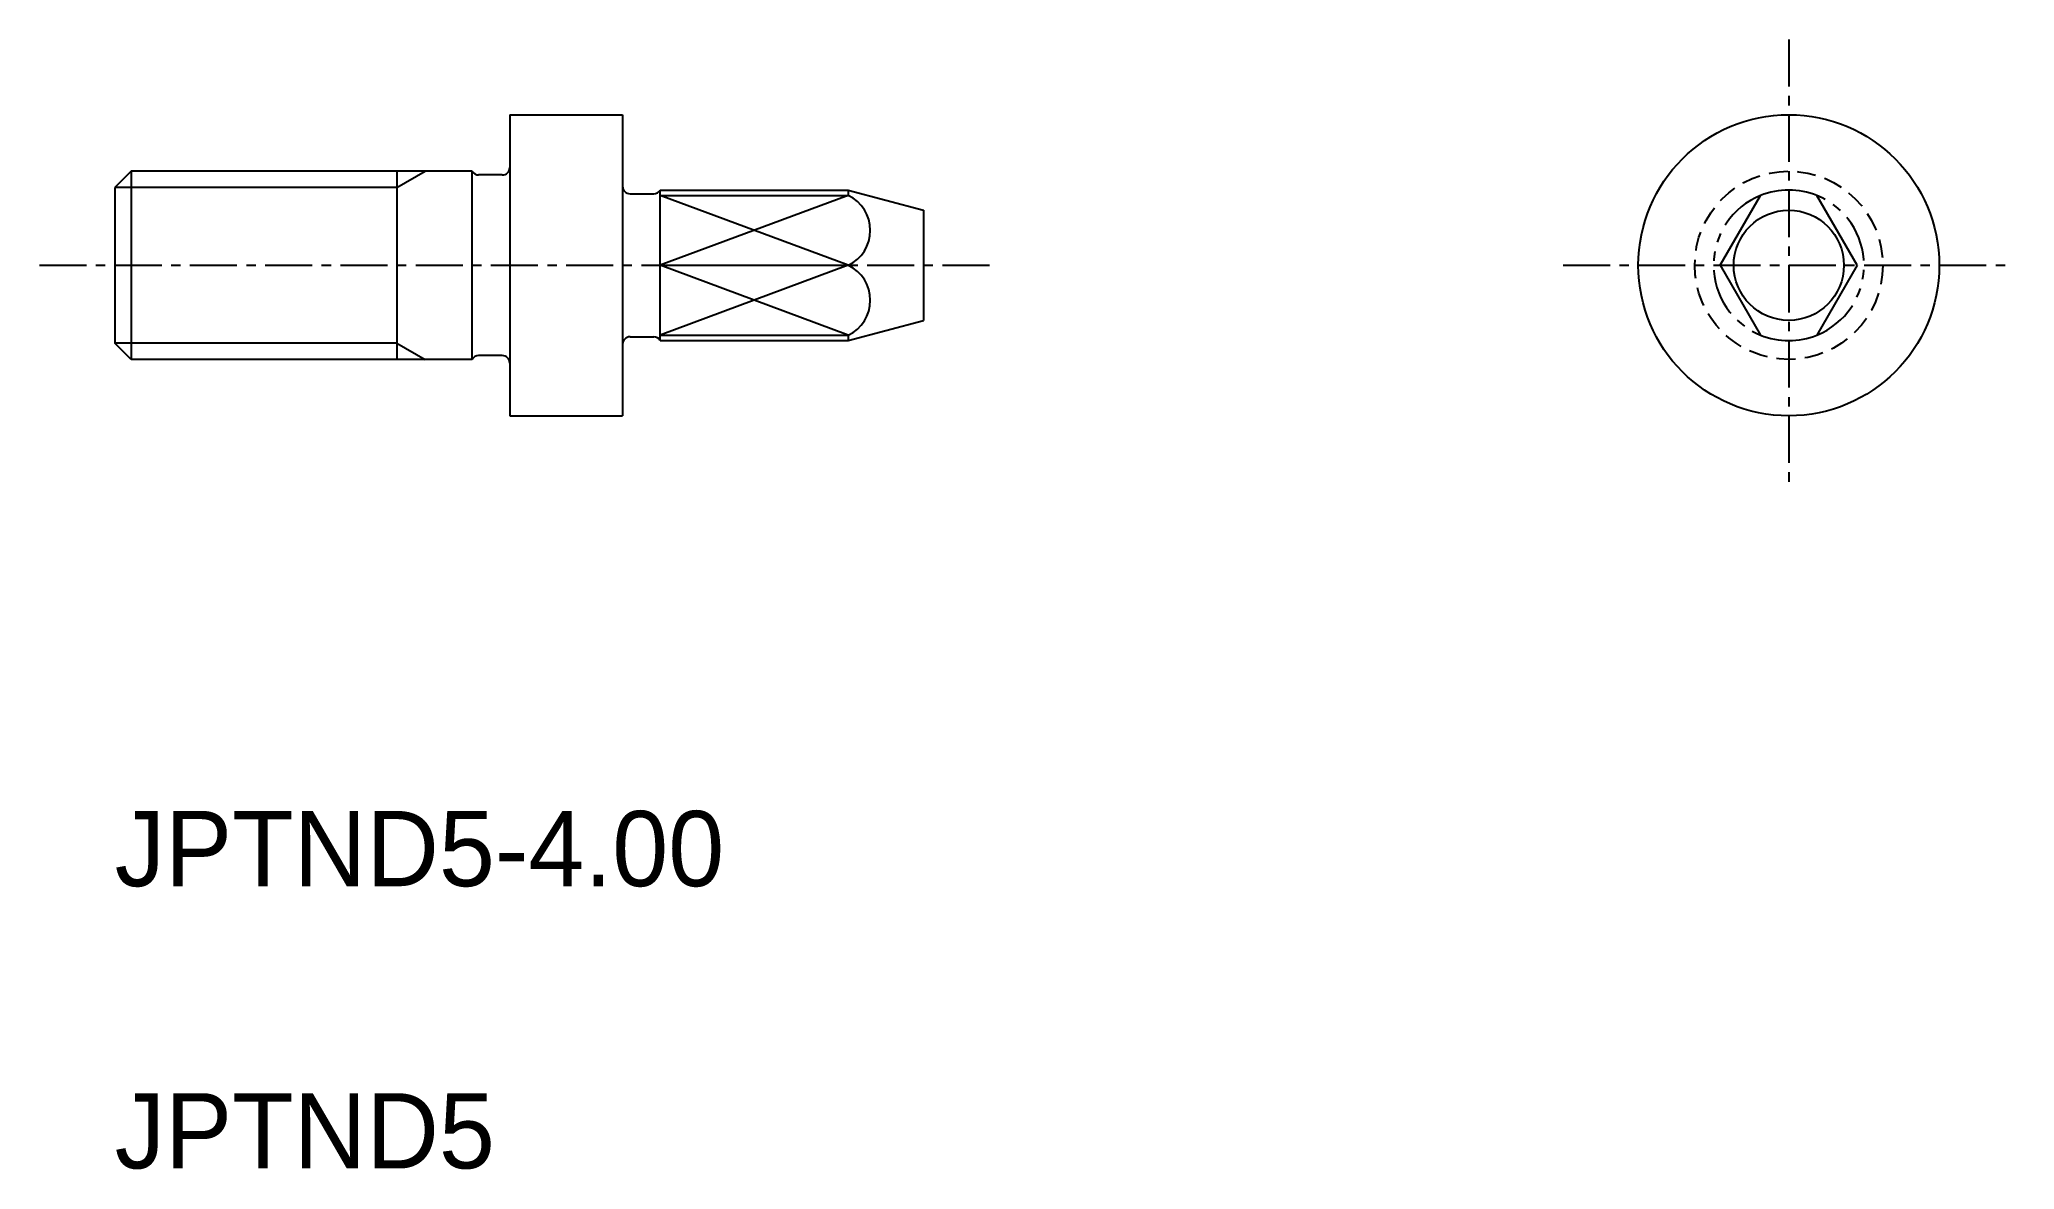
# Model space of a CAD drawing. Extents: x -1436.7 to -1384.2, y -642.1 to -612.1.
import ezdxf

# ---------------------------------------------------------------- set-up
doc = ezdxf.new("R2010")
doc.units = 0
for name, pattern in [('CENTER', [2, 1.25, -0.25, 0.25, -0.25]), ('DASHED', [0.75, 0.5, -0.25]), ('PHANTOM', [2.5, 1.25, -0.25, 0.25, -0.25, 0.25, -0.25])]:
    doc.linetypes.add(name, pattern=pattern)
doc.layers.get('0').update_dxf_attribs({"linetype": 'CONTINUOUS'})
doc.layers.add('CENTER', color=1, linetype='CENTER')

msp = doc.modelspace()

# ---------------------------------------------------------------- linework, layer by layer
at = {"color": 7, "linetype": 'CONTINUOUS'}
for p, q in [((-1424.162, -614.09), (-1421.162, -614.09)), ((-1424.162, -614.09), (-1424.162, -622.09)), ((-1421.162, -614.09), (-1421.162, -622.09)), ((-1434.227, -615.59), (-1434.662, -616.024)), ((-1425.162, -615.59), (-1434.227, -615.59)), ((-1434.227, -615.59), (-1434.227, -620.59)), ((-1424.362, -615.69), (-1424.988, -615.69)), ((-1434.662, -616.023), (-1434.662, -620.157)), ((-1420.962, -616.19), (-1420.335, -616.19)), ((-1420.162, -620.09), (-1420.162, -616.09)), ((-1420.162, -616.09), (-1415.162, -616.09)), ((-1420.162, -616.236), (-1415.162, -616.236)), ((-1415.162, -616.09), (-1413.162, -616.626)), ((-1415.162, -616.09), (-1415.162, -616.236)), ((-1391.982, -618.09), (-1390.912, -616.236)), ((-1388.341, -618.09), (-1389.412, -616.236)), ((-1413.162, -616.626), (-1413.162, -619.554)), ((-1420.162, -618.09), (-1415.162, -618.09)), ((-1391.982, -618.09), (-1390.912, -619.944)), ((-1388.341, -618.09), (-1389.412, -619.944)), ((-1420.962, -619.99), (-1420.335, -619.99)), ((-1420.162, -619.944), (-1415.162, -619.944)), ((-1415.162, -620.09), (-1413.162, -619.554)), ((-1415.162, -619.944), (-1415.162, -620.09)), ((-1434.229, -620.59), (-1434.662, -620.157)), ((-1424.362, -620.49), (-1424.988, -620.49)), ((-1420.162, -620.09), (-1415.162, -620.09)), ((-1425.162, -620.59), (-1434.229, -620.59)), ((-1424.162, -622.09), (-1421.162, -622.09))]:
    msp.add_line(p, q, dxfattribs=at)
for p, q in [((-1427.162, -615.59), (-1427.162, -620.59)), ((-1425.162, -620.59), (-1425.162, -615.59))]:
    msp.add_line(p, q)
at = {"color": 3, "linetype": 'CONTINUOUS'}
for p, q in [((-1427.162, -616.024), (-1426.409, -615.59)), ((-1427.162, -616.024), (-1434.662, -616.024)), ((-1415.162, -616.236), (-1420.162, -618.09)), ((-1415.162, -618.09), (-1420.162, -616.236)), ((-1415.162, -618.09), (-1420.162, -619.944)), ((-1415.162, -619.944), (-1420.162, -618.09)), ((-1427.162, -620.157), (-1434.662, -620.157)), ((-1427.162, -620.157), (-1426.412, -620.59))]:
    msp.add_line(p, q, dxfattribs=at)
at = {"color": 7, "linetype": 'CONTINUOUS'}
for radius in [4, 1.464]:
    msp.add_circle((-1390.162, -618.09), radius, dxfattribs=at)
at = {"color": 3, "linetype": 'DASHED'}
msp.add_circle((-1390.162, -618.09), 2.5, dxfattribs=at)
at = {"color": 7, "linetype": 'CONTINUOUS'}
for centre, radius, start, end in [((-1424.988, -615.49), 0.2, 210, 270), ((-1424.362, -615.49), 0.2, 270, 0), ((-1420.962, -615.99), 0.2, 180, 270), ((-1420.335, -615.99), 0.2, 270, 330), ((-1415.604, -617.163), 1.027, 295.5121, 64.4879), ((-1390.162, -618.09), 2, 67.9757, 112.0243), ((-1415.604, -619.017), 1.027, 295.5121, 64.4879), ((-1420.962, -620.19), 0.2, 90, 180), ((-1420.335, -620.19), 0.2, 30, 90), ((-1390.162, -618.09), 2, 247.9757, 292.0243), ((-1424.988, -620.69), 0.2, 90, 150), ((-1424.362, -620.69), 0.2, 0, 90)]:
    msp.add_arc(centre, radius, start, end, dxfattribs=at)
at = {"color": 3, "linetype": 'PHANTOM'}
for start, end in [(112.0243, 247.9757), (292.0243, 67.9757)]:
    msp.add_arc((-1390.162, -618.09), 2, start, end, dxfattribs=at)
at = {"layer": 'CENTER', "color": 1, "linetype": 'CENTER'}
for p, q in [((-1390.162, -612.09), (-1390.162, -624.09)), ((-1436.662, -618.09), (-1411.162, -618.09)), ((-1396.162, -618.09), (-1384.162, -618.09))]:
    msp.add_line(p, q, dxfattribs=at)

# ---------------------------------------------------------------- texts
at = {"color": 7, "linetype": 'CONTINUOUS'}
for s, p in [('JPTND5-4.00', (-1434.662, -634.59)), ('JPTND5', (-1434.662, -642.09))]:
    msp.add_text(s, height=2, dxfattribs=at).set_placement(p)

doc.saveas('drawing.dxf')
